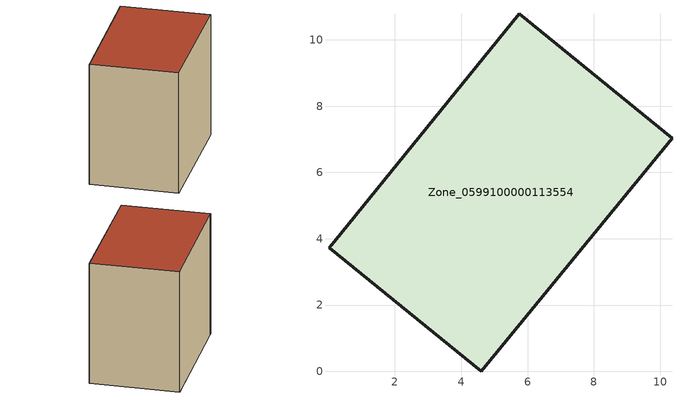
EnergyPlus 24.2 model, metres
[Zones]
Zone_0599100000113554
 floor ground (C_G): 0.17,3.91 5.75,10.79 10.36,7.03 4.61,0 0.02,3.73 z0
 wall outside (C_F): 4.61,0 10.36,7.03 5.75,10.79 0.17,3.91 0.02,3.73 4.61,0 z0:8.52
 roof outside (C_R): 5.75,10.79 0.17,3.91 0.02,3.73 4.61,0 10.36,7.03 z8.52
[BUILDING]
Pand.0599100000113554: North Axis=0; Terrain=City; Loads Convergence Tolerance Value=0.04; Temperature Convergence Tolerance Value=0.4; Solar Distribution=FullExterior; Maximum Number of Warmup Days=25; Minimum Number of Warmup Days=1
[Site:Location]
Rotterdam.The.Hague.AP_ZH_NLD Design_Conditions: Latitude=51.96; Longitude=4.45; Time Zone=1; Elevation=-4.5
[SITE:GROUNDTEMPERATURE:BUILDINGSURFACE]
18, 18, 18, 18, 18, 18, 18, 18, 18, 18, 18, 18
[MATERIAL] Thermal Absorptance=0.9; Solar Absorptance=0.7; Visible Absorptance=0.7
Name | Roughness | Thickness | Conductivity | Density | Specific Heat
G.TI.1946-1964 | MediumSmooth | 0.15 | 1 | 540 | 1210
F.TI.1946-1964 | Rough | 0.3 | 0.857143 | 1920 | 840
R.TI.1946-1964 | MediumRough | 0.2 | 0.277778 | 1500 | 1000
[CONSTRUCTION]
C_G: G.TI.1946-1964
C_F: F.TI.1946-1964
C_R: R.TI.1946-1964
[ZONE]
Zone_0599100000113554: Type=1; Multiplier=1; Ceiling Height=Autocalculate; Volume=Autocalculate; Floor Area=autocalculate; Part of Total Floor Area=Yes
[ZONEINFILTRATION:DESIGNFLOWRATE]
Infil_Zone_0599100000113554: Zone or ZoneList or Space or SpaceList=Zone_0599100000113554; Schedule=AlwaysOn; Design Flow Rate Calculation Method=Flow/Area; Flow Rate per Floor Area=0.003; Constant Term Coefficient=1; Temperature Term Coefficient=0; Velocity Term Coefficient=0; Velocity Squared Term Coefficient=0
[HVACTEMPLATE:ZONE:IDEALLOADSAIRSYSTEM]
Zone_0599100000113554: Maximum Heating Supply Air Temperature=50; Minimum Cooling Supply Air Temperature=13; Maximum Heating Supply Air Humidity Ratio=0.0156; Minimum Cooling Supply Air Humidity Ratio=0.0077; Heating Limit=NoLimit; Cooling Limit=NoLimit; Dehumidification Control Type=ConstantSensibleHeatRatio; Cooling Sensible Heat Ratio=0.7; Dehumidification Setpoint=60; Humidification Control Type=None; Humidification Setpoint=30; Outdoor Air Method=None; Outdoor Air Flow Rate per Person=0.00944; Outdoor Air Flow Rate per Zone Floor Area=0; Outdoor Air Flow Rate per Zone=0; Demand Controlled Ventilation Type=None; Outdoor Air Economizer Type=NoEconomizer; Heat Recovery Type=None; Sensible Heat Recovery Effectiveness=0.7; Latent Heat Recovery Effectiveness=0.65
[ZONECONTROL:THERMOSTAT]
ThermostatControl_Zone_0599100000113554: Zone or ZoneList=Zone_0599100000113554; Control Type Schedule=DualSetpointControlType; Control 1=Thermostat_Zone_0599100000113554; Temperature Difference Between Cutout And Setpoint=0
[THERMOSTATSETPOINT:DUALSETPOINT]
Thermostat_Zone_0599100000113554: Heating Setpoint Temperature Schedule=HeatingSetpoint_Zone_0599100000113554; Cooling Setpoint Temperature Schedule=CoolingSetpoint_Zone_0599100000113554
[SCHEDULE:COMPACT]
HeatingSetpoint_Zone_0599100000113554: Through: 12/31, For: AllDays, Until: 24:00, 21
CoolingSetpoint_Zone_0599100000113554: Through: 12/31, For: AllDays, Until: 24:00, 24
DualSetpointControlType: Through: 12/31, For: AllDays, Until: 24:00, 4
AlwaysOn: Through: 12/31, For: AllDays, Until: 24:00, 1
